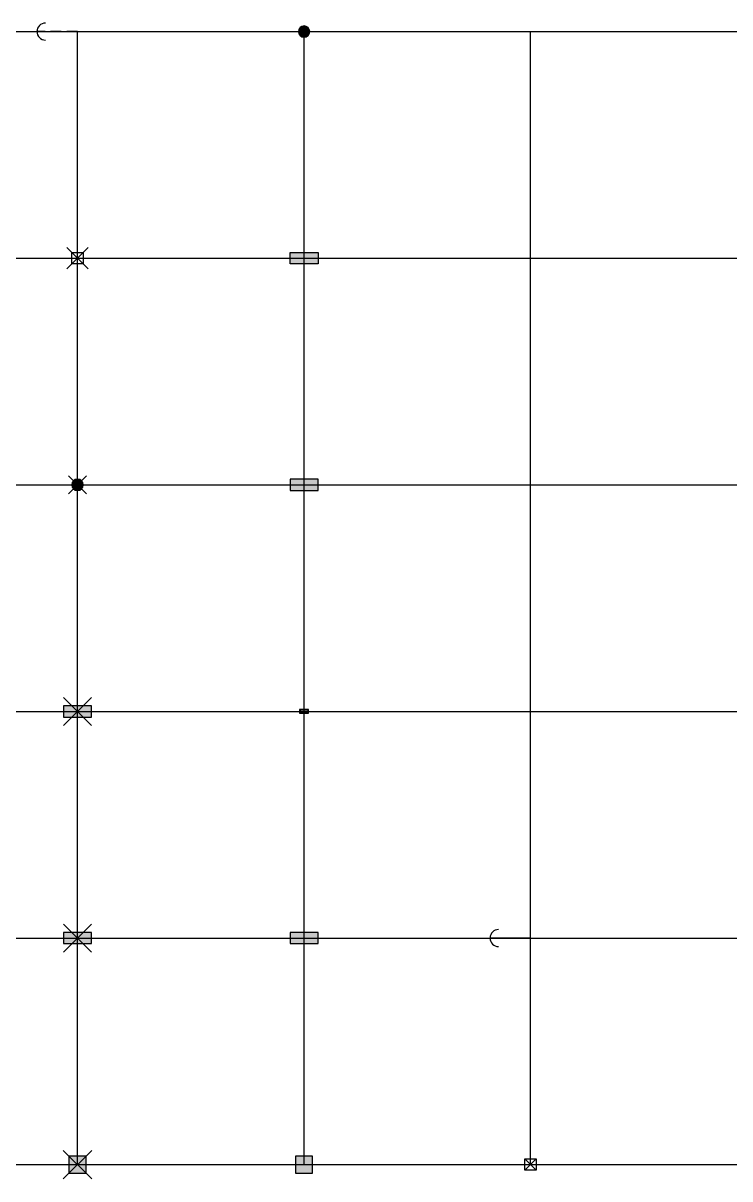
# Model space of a CAD drawing. Header units: metres. Extents: x -282 to 3977, y 160 to 949.
# Drawn here: x 853.2 to 977.9, y 159.9 to 363.9 of the extents above; entities that cross this region are included whole.
import ezdxf
from ezdxf.enums import TextEntityAlignment as Align

# ---------------------------------------------------------------- set-up
doc = ezdxf.new("R2010")
doc.units = ezdxf.units.M
doc.linetypes.add('DASHED2', pattern=[9.525, 6.35, -3.175])
doc.layers.get('0').update_dxf_attribs({"color": 6})
for name, color, linetype in [('Features_HIDE', 1, 'Continuous'), ('Panels_LV_SL_EXT', 7, 'Continuous'), ('SupportsOH_SP_MISC', 7, 'Continuous'), ('SupportsOH_SP_TR_HV_LV_SL_EXT', 7, 'Continuous'), ('SupportsUG_SP_LV_EXT', 7, 'Continuous'), ('SupportsUG_SP_LV_SL_EXT', 7, 'Continuous')]:
    doc.layers.add(name, color=color, linetype=linetype)
doc.styles.add('COLUMN_LABEL', font='ARIAL.TTF', dxfattribs={"height": 2.5})
doc.styles.add('iecARIAL', font='ARIAL.TTF')
doc.styles.add('PILLAR_LABEL', font='ARIAL.TTF', dxfattribs={"height": 2.5})
doc.styles.add('PIT_LABEL', font='ARIAL.TTF', dxfattribs={"height": 2.5})
doc.styles.add('POLE_LABEL', font='ARIAL.TTF', dxfattribs={"height": 2.5})
doc.styles.get("Standard").update_dxf_attribs({"font": 'ARIAL.TTF'})

# ---------------------------------------------------------------- blocks, each defined once
blk = doc.blocks.new('COLUMN_DEL')
h = blk.add_hatch(color=256)
h.paths.add_polyline_path([(0, 0), (1.51, 1.51), (-1.51, 1.51)], flags=16)
h.paths.add_polyline_path([(-1.51, 1.51), (-1.51, -1.51), (0, 0)], flags=17)
h.paths.add_polyline_path([(-1.51, -1.51), (1.51, -1.51), (0, 0)], flags=17)
h.paths.add_polyline_path([(1.51, -1.51), (1.51, 1.51), (0, 0)], flags=17)
h.paths.add_polyline_path([(-1.51, -1.51), (1.51, -1.51), (1.51, 1.51), (-1.51, 1.51)])
blk.add_hatch(color=256).paths.add_polyline_path([(-1.51, -1.51), (1.51, -1.51), (1.51, 1.51), (-1.51, 1.51)])
for p, q in [((2.51, -2.51), (-2.51, 2.51)), ((-2.51, -2.51), (2.51, 2.51))]:
    blk.add_line(p, q)
blk.add_lwpolyline([(-1.51, -1.51), (1.51, -1.51), (1.51, 1.51), (-1.51, 1.51)], close=True)
at = {"style": 'COLUMN_LABEL'}
for tag, height, flags, p in [('ASSET_NUM', 2.5, 8, (2, 2)), ('STREET_CODE', 0.2, 9, (0, -0.2))]:
    blk.add_attdef(tag, text='', height=height, dxfattribs=dict(at, flags=flags)).set_placement(p, align=Align.MIDDLE_LEFT)
at = {"flags": 1}
blk.add_attdef('Z', (0, 0), '', height=0.2, dxfattribs=at)
at = {"flags": 9}
for tag, p in [('COLUMN_TYPE', (0, -0.4)), ('OWNED_BY', (0, -0.6)), ('STATE', (0, -0.8)), ('SUBURB', (0, -1.6)), ('STREETNAME', (0, -1.8)), ('USAGE', (0, -1)), ('LEGEND', (0, -1.2)), ('PARENT', (0, -1.4)), ('LOCATION', (0, -2)), ('NOTES', (0, -2.2))]:
    blk.add_attdef(tag, text='', height=0.2, dxfattribs=at).set_placement(p, align=Align.MIDDLE_LEFT)
blk = doc.blocks.new('CUBICLE_DEL')
blk.add_hatch(color=256).paths.add_polyline_path([(-2.48, 0.99), (-2.48, -0.99), (2.47, -0.99), (2.47, 0.99)])
for p, q in [((2.47, -2.48), (-2.48, 2.47)), ((-2.48, -2.48), (2.47, 2.47))]:
    blk.add_line(p, q)
blk.add_lwpolyline([(-2.48, -0.99), (2.47, -0.99), (2.47, 0.99), (-2.48, 0.99)], close=True)
at = {"style": 'COLUMN_LABEL'}
for tag, height, flags, p in [('ASSET_NUM', 2.5, 8, (2, 2)), ('STREET_CODE', 0.2, 9, (0, -0.2))]:
    blk.add_attdef(tag, text='', height=height, dxfattribs=dict(at, flags=flags)).set_placement(p, align=Align.MIDDLE_LEFT)
at = {"flags": 1}
blk.add_attdef('Z', (0, 0), '', height=0.2, dxfattribs=at)
blk = doc.blocks.new('PILLAR_DEL')
blk.add_hatch(color=256).paths.add_polyline_path([(-2.48, 0.99), (-2.48, -0.99), (2.47, -0.99), (2.47, 0.99)])
for p, q in [((2.47, -2.48), (-2.48, 2.47)), ((-2.48, -2.48), (2.47, 2.47))]:
    blk.add_line(p, q)
blk.add_lwpolyline([(-2.48, -0.99), (2.47, -0.99), (2.47, 0.99), (-2.48, 0.99)], close=True)
at = {"style": 'PILLAR_LABEL'}
for tag, height, flags, p in [('ASSET_NUM', 2.5, 8, (2, 2)), ('STREET_CODE', 0.2, 9, (0, -0.2))]:
    blk.add_attdef(tag, text='', height=height, dxfattribs=dict(at, flags=flags)).set_placement(p, align=Align.MIDDLE_LEFT)
at = {"flags": 1}
blk.add_attdef('Z', (0, 0), '', height=0.2, dxfattribs=at)
at = {"flags": 9}
for tag, p in [('OWNED_BY', (0, -0.4)), ('STATE', (0, -0.6)), ('SUPPORT_TYPE', (0, -0.8)), ('SUBURB', (0, -1.6)), ('STREETNAME', (0, -1.8)), ('USAGE', (0, -1)), ('LEGEND', (0, -1.2)), ('PARENT', (0, -1.4)), ('LOCATION', (0, -2)), ('NOTES', (0, -2.2))]:
    blk.add_attdef(tag, text='', height=0.2, dxfattribs=at).set_placement(p, align=Align.MIDDLE_LEFT)
blk = doc.blocks.new('POLE_DEL')
h = blk.add_hatch(color=256)
edge = h.paths.add_edge_path()
edge.add_arc((0, 0), 1, 180, 360)
edge.add_arc((0, 0), 1, 0, 180)
for p, q in [((-1.58, 1.58), (1.58, -1.58)), ((-1.58, -1.58), (1.58, 1.58))]:
    blk.add_line(p, q)
blk.add_lwpolyline([(-1, 0, 1), (1, 0, 1)], format="xyb", close=True)
for tag, height, flags, p in [('pNumber', 2.5, 8, (0, 2.07)), ('OWNED_BY', 0.2, 9, (0, -0.4)), ('SPECIAL_USE', 0.2, 9, (0, -0.6)), ('STATE', 0.2, 9, (0, -0.8)), ('cLV', 0.2, 9, (0, -1.2)), ('cHV', 0.2, 9, (0, -1.8)), ('USAGE', 0.2, 9, (0, -1)), ('hDepth', 0.2, 9, (0, -1.4)), ('hDia', 0.2, 9, (0, -1.6)), ('LBRACKET', 0.2, 9, (0, -2)), ('cLinedev', 0.2, 9, (0, -3.2)), ('LExisting', 0.2, 9, (0, -2.2)), ('LANTNUMBER', 0.2, 9, (0, -2.4)), ('LOther', 0.2, 9, (0, -2.6)), ('LRemove', 0.2, 9, (0, -2.8)), ('LEGEND', 0.2, 9, (0, -3)), ('pExisting', 0.2, 9, (0, -3.4)), ('PFNUMBER', 0.2, 9, (0, -3.6)), ('NEWPFNUMBER', 0.2, 9, (0, -3.8)), ('pFooting', 0.2, 9, (0, -4)), ('cspan', 0.2, 9, (0, -5.6)), ('SUBURB', 0.2, 9, (0, -5.8)), ('STREETNAME', 0.2, 9, (0, -6)), ('pNew', 0.2, 9, (0, -4.2)), ('pRelocate', 0.2, 9, (0, -4.6)), ('pRemove', 0.2, 9, (0, -4.8)), ('pReplace', 0.2, 9, (0, -5)), ('pStay', 0.2, 9, (0, -5.2)), ('pType', 0.2, 9, (0, -5.4)), ('LOCATION', 0.2, 9, (0, -6.2)), ('NOTES', 0.2, 9, (0, -6.4))]:
    blk.add_attdef(tag, text='', height=height, dxfattribs=dict(flags=flags)).set_placement(p, align=Align.MIDDLE_LEFT)
at = {"flags": 1}
blk.add_attdef('Z', (0, 0), '', height=0.2, dxfattribs=at)
at = {"style": 'POLE_LABEL', "flags": 9}
blk.add_attdef('STREET_CODE', text='', height=0.2, dxfattribs=at).set_placement((0, -0.2), align=Align.MIDDLE_LEFT)
at = {"layer": 'Features_HIDE', "style": 'POLE_LABEL', "flags": 8}
blk.add_attdef('ASSET_NUM', text='', height=2.5, dxfattribs=at).set_placement((2, 2), align=Align.MIDDLE_LEFT)
blk = doc.blocks.new('TOWER_DEL')
for p, q in [((1.875, -1.875), (-1.875, 1.875)), ((-1.875, -1.875), (1.875, 1.875))]:
    blk.add_line(p, q)
blk.add_lwpolyline([(1, -1), (-1, -1), (-1, 1), (1, 1), (1, -1), (-1, 1)])
for tag, height, flags, p in [('ASSET_NUM', 2.5, 8, (2, 2)), ('STREET_CODE', 0.2, 9, (1.5, 0)), ('Z', 0.2, 1, (1.5, -2)), ('OWNED_BY', 0.2, 9, (1.5, -0.2)), ('SPECIAL_USE', 0.2, 9, (1.5, -0.4)), ('STATE', 0.2, 9, (1.5, -0.6)), ('SUBURB', 0.2, 9, (1.5, -1.2)), ('STREETNAME', 0.2, 9, (1.5, -1.4)), ('USAGE', 0.2, 9, (1.5, -0.8)), ('LEGEND', 0.2, 9, (1.5, -1)), ('LOCATION', 0.2, 9, (1.5, -1.6)), ('NOTES', 0.2, 9, (1.5, -1.8))]:
    blk.add_attdef(tag, text='', height=height, dxfattribs=dict(flags=flags)).set_placement(p, align=Align.MIDDLE_LEFT)
blk = doc.blocks.new('STAY_DEL')
at = {"linetype": 'DASHED2', "ltscale": 0.3}
blk.add_line((0, 0), (-7.17, 0), dxfattribs=at)
blk.add_arc((-5.67, 0), 1.5, 90, 270)
blk = doc.blocks.new('COLUMN_EXT')
blk.add_hatch(color=256).paths.add_polyline_path([(-1.49, 1.48), (-1.49, -1.49), (1.48, -1.49), (1.48, 1.48)])
blk.add_lwpolyline([(-1.49, -1.49), (1.48, -1.49), (1.48, 1.48), (-1.49, 1.48)], close=True)
at = {"flags": 9}
for tag, height, style, p in [('ASSET_NUM', 2.5, 'COLUMN_LABEL', (2, 2)), ('STRUCTURE_PLANT_NUMBER', 0.2, 'POLE_LABEL', (1.81, 0.03)), ('STREET_CODE', 0.2, 'COLUMN_LABEL', (1.81, -0.2))]:
    blk.add_attdef(tag, text='', height=height, dxfattribs=dict(at, style=style)).set_placement(p, align=Align.MIDDLE_LEFT)
for tag, p in [('COLUMN_TYPE', (1.81, -0.4)), ('OWNED_BY', (1.81, -0.6)), ('STATE', (1.81, -0.8)), ('USAGE', (1.81, -1)), ('STREETNAME', (1.81, -1.6)), ('SUBURB', (1.81, -1.8)), ('LEGEND', (1.81, -1.2)), ('LOCATION', (1.81, -1.4)), ('NOTES', (1.81, -2))]:
    blk.add_attdef(tag, text='', height=0.2, dxfattribs=at).set_placement(p, align=Align.MIDDLE_LEFT)
at = {"flags": 1}
blk.add_attdef('Z', (1.81, -2.35), '', height=0.2, dxfattribs=at)
blk = doc.blocks.new('CUBICLE_EXT')
blk.add_hatch(color=256).paths.add_polyline_path([(-2.475, 0.99), (-2.475, -0.99), (2.475, -0.99), (2.475, 0.99)])
blk.add_lwpolyline([(-2.475, -0.99), (2.475, -0.99), (2.475, 0.99), (-2.475, 0.99)], close=True)
at = {"style": 'COLUMN_LABEL'}
for tag, height, flags, p in [('ASSET_NUM', 2.5, 8, (2, 2)), ('STREET_CODE', 0.2, 9, (0, -0.2))]:
    blk.add_attdef(tag, text='', height=height, dxfattribs=dict(at, flags=flags)).set_placement(p, align=Align.MIDDLE_LEFT)
at = {"flags": 1}
blk.add_attdef('Z', (0, 0), '', height=0.2, dxfattribs=at)
at = {"flags": 9}
for tag, p in [('OWNED_BY', (0, -0.4)), ('STATE', (0, -0.6)), ('STREETNAME', (0, -1.6)), ('SUBURB', (0, -1.8)), ('USAGE', (0, -0.8)), ('LEGEND', (0, -1)), ('LOCATION', (0, -1.2)), ('PARENT', (0, -1.4)), ('NOTES', (0, -2))]:
    blk.add_attdef(tag, text='', height=0.2, dxfattribs=at).set_placement(p, align=Align.MIDDLE_LEFT)
blk = doc.blocks.new('PANEL_EXT')
h = blk.add_hatch(color=256)
h.paths.add_polyline_path([(-0.8, -0.32), (0.8, -0.32), (0.8, 0.32), (-0.8, 0.32)])
h.paths.add_polyline_path([(0.72, -0.24), (0.72, 0.24), (-0.72, 0.24), (-0.72, -0.24)], flags=16)
for points in [[(-0.8, -0.32), (0.8, -0.32), (0.8, 0.32), (-0.8, 0.32)], [(-0.72, -0.24), (0.72, -0.24), (0.72, 0.24), (-0.72, 0.24)]]:
    blk.add_lwpolyline(points, close=True)
for tag, flags, p in [('CONNECTOR_TYPE', 9, (1.5, 0)), ('CONSTRUCTED_VOLTAGE', 9, (1.5, -0.2)), ('OPERATING_VOLTAGE', 9, (1.5, -0.6)), ('ORIENTATION', 9, (1.5, -0.8)), ('OWNED_BY', 9, (1.5, -1)), ('OPERATED_BY', 9, (1.5, -1.2)), ('STATE', 9, (1.5, -1.6)), ('NO_PHASES', 9, (1.5, -0.4)), ('MAINTAINED_BY', 9, (1.5, -1.4)), ('USAGE', 9, (1.5, -1.8)), ('NOTES', 9, (1.5, -2)), ('Z', 1, (1.5, -2.2))]:
    blk.add_attdef(tag, text='', height=0.2, dxfattribs=dict(flags=flags)).set_placement(p, align=Align.MIDDLE_LEFT)
blk = doc.blocks.new('PILLAR_EXT')
blk.add_hatch(color=256).paths.add_polyline_path([(-2.475, 0.99), (-2.475, -0.99), (2.475, -0.99), (2.475, 0.99)])
blk.add_lwpolyline([(-2.475, -0.99), (2.475, -0.99), (2.475, 0.99), (-2.475, 0.99)], close=True)
at = {"style": 'iecARIAL', "flags": 8}
blk.add_attdef('ASSET_NUM', (1.5, 1.5), '', height=2.5, dxfattribs=at)
for tag, p, flags in [('OWNED_BY', (0, -0.2), 9), ('STATE', (0, -0.4), 9), ('SUPPORT_TYPE', (0, -0.6), 9), ('STREETNAME', (0, -1.8), 9), ('SUBURB', (0, -2), 1), ('USAGE', (0, -0.8), 9), ('LEGEND', (0, -1), 9), ('LOCATION', (0, -1.2), 9), ('NOTES', (0, -1.4), 9), ('PARENT', (0, -1.6), 9)]:
    blk.add_attdef(tag, p, '', height=0.2, dxfattribs=dict(flags=flags))
blk = doc.blocks.new('PIT_EXT')
blk.add_hatch(color=256).paths.add_polyline_path([(-2.47, 0.99), (2.47, 0.99), (2.47, -0.99), (-2.47, -0.99)])
at = {"lineweight": -3}
blk.add_lwpolyline([(-2.47, 0.99), (2.47, 0.99), (2.47, -0.99), (-2.47, -0.99)], close=True, dxfattribs=at)
at = {"style": 'PIT_LABEL'}
for tag, height, flags, p in [('ASSET_NUM', 2.5, 8, (2, 2)), ('STREET_CODE', 0.2, 9, (0, -0.2))]:
    blk.add_attdef(tag, text='', height=height, dxfattribs=dict(at, flags=flags)).set_placement(p, align=Align.MIDDLE_LEFT)
at = {"flags": 1}
blk.add_attdef('Z', (0, 0), '', height=0.2, dxfattribs=at)
at = {"flags": 9}
for tag, p in [('OWNED_BY', (0, -0.4)), ('STATE', (0, -0.6)), ('SUPPORT_TYPE', (0, -0.8)), ('USAGE', (0, -1)), ('LOCATION', (0, -1.2)), ('NOTES', (0, -1.4))]:
    blk.add_attdef(tag, text='', height=0.2, dxfattribs=at).set_placement(p, align=Align.MIDDLE_LEFT)
blk = doc.blocks.new('POLE_EXT')
blk.add_hatch(color=256).paths.add_polyline_path([(-1, 0, 1), (1, 0, 1)])
blk.add_lwpolyline([(-1, 0, 1), (1, 0, 1)], format="xyb", close=True)
for tag, height, flags, p in [('pNumber', 2.5, 8, (-17.84, 2.07)), ('OWNED_BY', 0.2, 9, (1.35, -0.4)), ('SPECIAL_USE', 0.2, 9, (1.35, -0.8)), ('STATE', 0.2, 9, (1.35, -1)), ('cLV', 0.2, 9, (1.35, -1.4)), ('hDepth', 0.2, 9, (1.35, -1.6)), ('hDia', 0.2, 9, (1.35, -1.8)), ('cHV', 0.2, 9, (1.35, -2)), ('PARENT', 0.2, 9, (1.35, -0.6)), ('USAGE', 0.2, 9, (1.35, -1.2)), ('cLinedev', 0.2, 9, (1.35, -3.4)), ('pExisting', 0.2, 9, (1.35, -3.8)), ('LBRACKET', 0.2, 9, (1.35, -2.2)), ('LExisting', 0.2, 9, (1.35, -2.4)), ('LANTNUMBER', 0.2, 9, (1.35, -2.6)), ('LOther', 0.2, 9, (1.35, -2.8)), ('LRemove', 0.2, 9, (1.35, -3)), ('LEGEND', 0.2, 9, (1.35, -3.2)), ('LOCATION', 0.2, 9, (1.35, -3.6)), ('PFNUMBER', 0.2, 9, (1.35, -4)), ('pFooting', 0.2, 9, (1.35, -4.4)), ('pNew', 0.2, 9, (1.35, -4.6)), ('pRelocate', 0.2, 9, (1.35, -5)), ('pRemove', 0.2, 9, (1.35, -5.2)), ('pReplace', 0.2, 9, (1.35, -5.4)), ('pStay', 0.2, 9, (1.35, -5.6)), ('pType', 0.2, 9, (1.35, -5.8)), ('cspan', 0.2, 9, (1.35, -6)), ('STREETNAME', 0.2, 9, (1.35, -6.2)), ('NEWPFNUMBER', 0.2, 9, (1.35, -4.2)), ('SUBURB', 0.2, 9, (1.35, -6.4)), ('OPERATED_BY', 0.2, 9, (1.36, -7.01)), ('NOTES', 0.2, 9, (1.35, -6.6)), ('MAINTAINED_BY', 0.2, 9, (1.36, -6.81))]:
    blk.add_attdef(tag, text='', height=height, dxfattribs=dict(flags=flags)).set_placement(p, align=Align.MIDDLE_LEFT)
at = {"style": 'POLE_LABEL', "flags": 9}
for tag, p in [('STRUCTURE_PLANT_NUMBER', (1.35, 0.03)), ('STREET_CODE', (1.35, -0.2))]:
    blk.add_attdef(tag, text='', height=0.2, dxfattribs=at).set_placement(p, align=Align.MIDDLE_LEFT)
at = {"flags": 1}
blk.add_attdef('Z', (1.35, -7.33), '', height=0.2, dxfattribs=at)
at = {"layer": 'Features_HIDE', "style": 'POLE_LABEL', "flags": 8}
blk.add_attdef('ASSET_NUM', text='', height=2.5, dxfattribs=at).set_placement((2, 2), align=Align.MIDDLE_LEFT)
blk = doc.blocks.new('TOWER_EXT')
for points in [[(1, -1), (-1, -1), (-1, 1), (1, 1), (1, -1), (-1, 1)], [(1, 1), (-1, -1)]]:
    blk.add_lwpolyline(points)
for tag, height, flags, p in [('ASSET_NUM', 2.5, 8, (2, 2)), ('STREET_CODE', 0.2, 9, (1.5, 0)), ('OWNED_BY', 0.2, 9, (1.5, -0.2)), ('SPECIAL_USE', 0.2, 9, (1.5, -0.4)), ('STATE', 0.2, 9, (1.5, -0.6)), ('STREETNAME', 0.2, 9, (1.5, -1.4)), ('SUBURB', 0.2, 9, (1.5, -1.6)), ('Z', 0.2, 1, (1.5, -2)), ('USAGE', 0.2, 9, (1.5, -0.8)), ('LEGEND', 0.2, 9, (1.5, -1)), ('LOCATION', 0.2, 9, (1.5, -1.2)), ('NOTES', 0.2, 9, (1.5, -1.8))]:
    blk.add_attdef(tag, text='', height=height, dxfattribs=dict(flags=flags)).set_placement(p, align=Align.MIDDLE_LEFT)
blk = doc.blocks.new('STAY_EXT')
at = {"linetype": 'Continuous', "ltscale": 0.3}
blk.add_line((0, 0), (-7.17, 0), dxfattribs=at)
blk.add_arc((-5.67, 0), 1.5, 90, 270)

msp = doc.modelspace()

# ---------------------------------------------------------------- linework, layer by layer
for p, q in [((742.76, 362.37), (1062.76, 362.37)), ((862.76, 162.37), (862.76, 362.37)), ((902.76, 162.37), (902.76, 362.37)), ((942.76, 162.37), (942.76, 362.37)), ((742.76, 322.37), (1062.76, 322.37)), ((742.76, 282.37), (1062.76, 282.37)), ((742.76, 242.37), (1062.76, 242.37)), ((742.76, 202.37), (1062.76, 202.37)), ((742.76, 162.37), (1062.76, 162.37))]:
    msp.add_line(p, q)

# ---------------------------------------------------------------- block references
at = {"layer": 'Panels_LV_SL_EXT'}
msp.add_blockref('PANEL_EXT', (902.76, 242.37), dxfattribs=at)
at = {"layer": 'SupportsOH_SP_MISC', "color": 0}
msp.add_blockref('STAY_DEL', (862.76, 362.37), dxfattribs=at)
at = {"layer": 'SupportsOH_SP_MISC'}
msp.add_blockref('STAY_EXT', (942.76, 202.37), dxfattribs=at)
at = {"layer": 'SupportsOH_SP_TR_HV_LV_SL_EXT'}
for name, p in [('POLE_EXT', (902.76, 362.37)), ('TOWER_EXT', (942.76, 162.37))]:
    msp.add_blockref(name, p, dxfattribs=at)
at = {"layer": 'SupportsUG_SP_LV_EXT'}
for name, p in [('TOWER_DEL', (862.76, 322.37)), ('PIT_EXT', (902.76, 322.37)), ('POLE_DEL', (862.76, 282.37)), ('PILLAR_EXT', (902.76, 282.37)), ('PILLAR_DEL', (862.76, 242.37)), ('CUBICLE_DEL', (862.76, 202.37)), ('COLUMN_DEL', (862.76, 162.37))]:
    msp.add_blockref(name, p, dxfattribs=at)
at = {"layer": 'SupportsUG_SP_LV_SL_EXT'}
for name, p in [('CUBICLE_EXT', (902.76, 202.37)), ('COLUMN_EXT', (902.76, 162.37))]:
    msp.add_blockref(name, p, dxfattribs=at)

doc.saveas('drawing.dxf')
